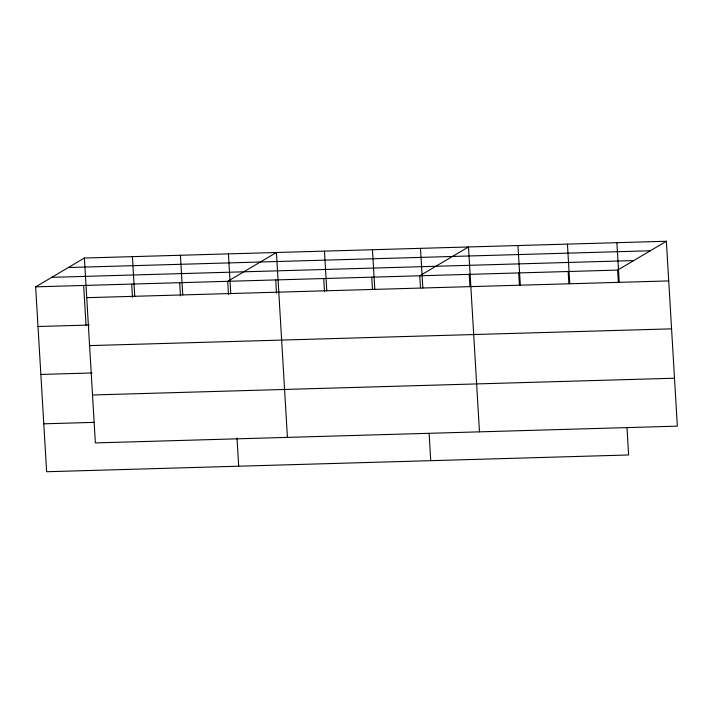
<?xml version="1.0" encoding="UTF-8"?>
<svg xmlns="http://www.w3.org/2000/svg" width="713" height="713" viewBox="0 0 713 713"><rect width="100%" height="100%" fill="white"/><g stroke="black" fill="none" stroke-linecap="round" stroke-linejoin="round"><path stroke-width="1.07" d="M627.003 427.747L628.616 454.974L46.63 471.739L35.65 286.849L84.384 258.026L666.37 241.261L677.35 426.151L95.364 442.916L84.384 258.026M35.65 286.849L617.636 270.084L666.37 241.261M68.296 267.535L650.283 250.771M51.728 277.339L633.714 260.575M86.736 297.678L668.723 280.913M38.003 326.509L89.294 325.03M89.58 345.609L671.566 328.845M40.855 374.441L92.137 372.961M92.521 394.984L674.507 378.22M43.787 423.816L93.982 422.372M616.897 242.678L619.249 282.339M617.636 270.084L618.358 282.205M567.432 244.104L569.785 283.765M568.163 271.51L568.885 283.631M517.959 245.53L520.312 285.191M518.699 272.936L519.42 285.057M479.475 431.846L468.494 246.956L419.761 275.788L420.483 287.9M469.225 274.362L469.947 286.483M420.474 248.338L422.836 287.999M429.128 433.451L430.741 460.678M372.462 249.719L374.815 289.38M371.749 277.17L372.471 289.291M324.451 251.11L326.804 290.77M323.729 278.551L324.522 291.769M287.419 437.381L276.439 252.491L227.705 281.323L228.49 294.54M275.717 279.933L276.501 293.159M228.418 253.873L230.78 293.533M237.01 437.889L238.686 466.213M180.407 255.254L182.76 294.915M179.694 282.704L180.478 295.922M132.395 256.635L134.748 296.296M131.673 284.086L132.466 297.303M83.662 285.467L86.023 325.128"/></g></svg>
